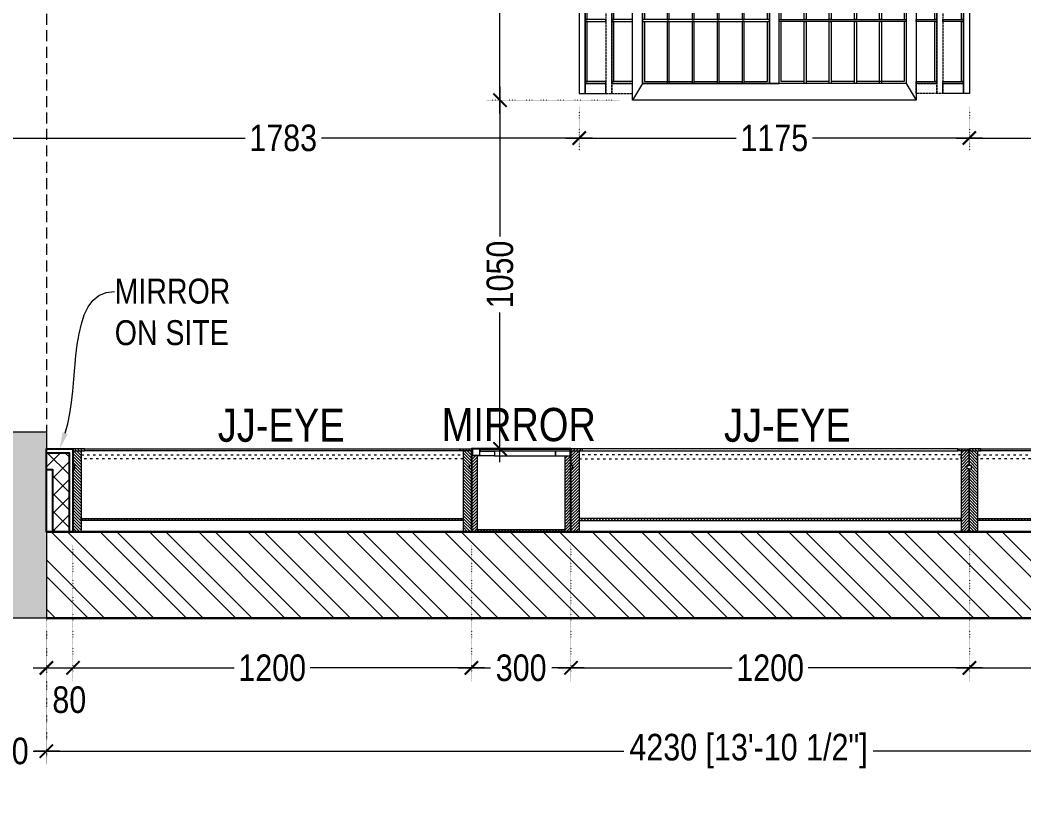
# Model space of a CAD drawing. Header units: millimetres. Extents: x -49972 to -35289, y -2918842 to -2908283.
# Drawn here: x -48401 to -45377, y -2918842 to -2916454 of the extents above; entities that cross this region are included whole.
import ezdxf
from ezdxf import colors
from ezdxf.entities.mleader import LeaderData, LeaderLine
from ezdxf.math import Vec2, Vec3

# ---------------------------------------------------------------- set-up
doc = ezdxf.new("R2010")
doc.units = ezdxf.units.MM
doc.header["$LTSCALE"] = 12
doc.header["$MEASUREMENT"] = 0
doc.header["$PDMODE"] = 3
for name, pattern in [('a_p6_plan_L18$0$HIDDEN', [0.375, 0.25, -0.125]), ('ACAD_ISO03W100', [30, 12, -18]), ('DASHED', [0.75, 0.5, -0.25]), ('DOT2', [0.125, 0, -0.125])]:
    doc.linetypes.add(name, pattern=pattern)
doc.layers.get('0').update_dxf_attribs({"lineweight": 25})
for name, color, linetype, lineweight in [('A-COL', 243, 'Continuous', 9), ('A-WALL', 93, 'Continuous', 30), ('Beam', 3, 'DASHED', 13), ('Column hatch', 8, 'Continuous', 9), ('IM-ANNO-HATCH', 8, 'Continuous', 5), ('LENS-DIM', 252, 'Continuous', 5), ('LENS-PARTITION', 21, 'Continuous', 25), ('LENS-TEXT', 31, 'Continuous', 5), ('LENS_DIMENSION', 193, 'Continuous', 0), ('LENS_TEXT', 31, 'Continuous', 5), ('LK-FF&E FLOOR', 1, 'Continuous', 9), ('LK-FF&E WALL', 1, 'Continuous', 9), ('LN-ELEVATION-1', 81, 'Continuous', 13), ('LN-ELEVATION-2', 103, 'Continuous', 20), ('LN-ELEVATION-3', 125, 'a_p6_plan_L18$0$HIDDEN', 18), ('LN-ELEVATION-4', 145, 'Continuous', 13), ('LN-ELEVATION-5', 167, 'Continuous', 5), ('LN-HATCH', 251, 'Continuous', 0), ('PLANO-OPENING', 252, 'Continuous', 5)]:
    doc.layers.add(name, color=color, linetype=linetype, lineweight=lineweight)
doc.styles.add('LK TXT', font='Gill Sans MT Condensed Regular.ttf')
doc.styles.get("Standard").update_dxf_attribs({"font": 'Arial Narrow.ttf'})
doc.dimstyles.new('Working', dxfattribs={"dimscale": 0.8, "dimtxt": 100, "dimasz": 50, "dimexe": 50, "dimexo": 50, "dimgap": 25, "dimtad": 0, "dimdec": 0, "dimzin": 0, "dimdsep": 46, "dimtxsty": 'Standard', "dimblk": 'ARCHTICK', "dimcen": 0, "dimdle": 50, "dimclrd": 250, "dimclre": 8, "dimclrt": 7, "dimadec": 0, "dimazin": 0, "dimtfac": 1, "dimtdec": 0, "dimtofl": 0, "dimtmove": 1, "dimatfit": 3, "dimfxl": 3, "dimtolj": 1, "dimlwd": 5, "dimlwe": 0, "dimarcsym": 0})

# ---------------------------------------------------------------- blocks, each defined once
blk = doc.blocks.new('JJ 1200')
at = {"layer": 'LN-HATCH', "ltscale": 0.5}
h = blk.add_hatch(dxfattribs=at)
h.set_pattern_fill('ANSI31', color=256, scale=2)
h.set_pattern_definition([(45, (4097187.331, 1708800.267), (-4.4901280605, 4.4901280605), [])])
h.paths.add_polyline_path([(792.1, 220), (792.1, 30), (786.1, 30), (786.1, 20), (792.1, 20), (792.1, -24), (767.1, -24), (767.1, 220)])
h.paths.add_polyline_path([(-382.9, 180), (767.1, 180), (767.1, 186), (-382.9, 186)])
h.paths.add_polyline_path([(757.1, -24), (757.1, -30), (792.1, -30), (792.1, -24)])
h.paths.add_polyline_path([(-407.9, 220), (-407.9, 30), (-401.9, 30), (-401.9, 20), (-407.9, 20), (-407.9, -24), (-382.9, -24), (-382.9, 220)])
h.paths.add_polyline_path([(-372.9, -24), (-372.9, -30), (-407.9, -30), (-407.9, -24)])
at = {"layer": 'LN-ELEVATION-1', "ltscale": 0.5}
for points in [[(-407.9, 220), (-407.9, 30), (-401.9, 30), (-401.9, 20), (-407.9, 20), (-407.9, -24), (-382.9, -24), (-382.9, 220)], [(792.1, 220), (792.1, 30), (786.1, 30), (786.1, 20), (792.1, 20), (792.1, -24), (767.1, -24), (767.1, 220)], [(-382.9, 180), (767.1, 180), (767.1, 186), (-382.9, 186)], [(-372.9, -24), (-372.9, -30), (-407.9, -30), (-407.9, -24)], [(757.1, -24), (757.1, -30), (792.1, -30), (792.1, -24)]]:
    blk.add_lwpolyline(points, close=True, dxfattribs=at)
at = {"layer": 'LN-ELEVATION-3', "ltscale": 0.5}
for p, q in [((767.1, 220), (-382.9, 220)), ((757.1, -24), (-372.9, -24)), ((-372.9, -30), (757.1, -30))]:
    blk.add_line(p, q, dxfattribs=at)
at = {"layer": 'LN-ELEVATION-4', "linetype": 'ACAD_ISO03W100', "ltscale": 0.05}
blk.add_lwpolyline([(767.1, 0), (-382.9, 0), (-382.9, -12), (767.1, -12)], close=True, dxfattribs=at)
blk = doc.blocks.new('MIRROR')
at = {"layer": 'LN-HATCH', "ltscale": 0.5}
h = blk.add_hatch(dxfattribs=at)
h.set_pattern_fill('ANSI31', color=256, scale=2)
h.set_pattern_definition([(45, (4060433.7416, 1708720.787), (-4.4901280605, 4.4901280605), [])])
h.paths.add_polyline_path([(212.9, 101.3), (230.9, 101.3), (230.9, -127.7), (212.9, -127.7)])
h.paths.add_polyline_path([(230.9, 95.3), (494.9, 95.3), (494.9, 101.3), (230.9, 101.3)])
h.paths.add_polyline_path([(512.9, 101.3), (494.9, 101.3), (494.9, -127.7), (512.9, -127.7)])
at = {"layer": 'Defpoints'}
blk.add_lwpolyline([(512.9, 101.3), (212.9, 101.3), (212.9, -148.7), (512.9, -148.7)], close=True, dxfattribs=at)
at = {"layer": 'LN-ELEVATION-1'}
for points in [[(212.9, 101.3), (230.9, 101.3), (230.9, -127.7), (212.9, -127.7)], [(230.9, 95.3), (494.9, 95.3), (494.9, 101.3), (230.9, 101.3)], [(512.9, 101.3), (494.9, 101.3), (494.9, -127.7), (512.9, -127.7)], [(259.9, -141.7), (259.9, -127.7), (214.9, -127.7), (214.9, -148.7), (223.9, -148.7), (223.9, -147.2), (216.4, -147.2), (216.4, -141.7)], [(442.9, -141.7), (442.9, -127.7), (487.9, -127.7), (487.9, -148.7), (478.9, -148.7), (478.9, -147.2), (486.4, -147.2), (486.4, -141.7)], [(504.9, -148.7), (504.9, -147.2), (509.4, -147.2), (509.4, -129.2), (487.9, -129.2), (487.9, -127.7), (510.9, -127.7), (510.9, -148.7)]]:
    blk.add_lwpolyline(points, close=True, dxfattribs=at)
at = {"layer": 'LN-ELEVATION-2', "color": 4, "lineweight": 0}
blk.add_lwpolyline([(216.4, -141.7), (486.4, -141.7), (486.4, -147.2), (216.4, -147.2)], close=True, dxfattribs=at)
at = {"layer": 'LN-ELEVATION-2'}
blk.add_lwpolyline([(259.9, -141.7), (442.9, -141.7), (442.9, -127.7), (259.9, -127.7)], close=True, dxfattribs=at)
at = {"layer": 'LN-ELEVATION-4', "ltscale": 0.5}
blk.add_line((478.9, -148.7), (223.9, -148.7), dxfattribs=at)
blk = doc.blocks.new('ffgd')
at = {"layer": 'LN-ELEVATION-4', "linetype": 'ACAD_ISO03W100', "ltscale": 0.1}
blk.add_lwpolyline([(0, 47.3), (0, -41.5), (-20, -41.5), (-20, 47.3)], close=True, dxfattribs=at)
at = {"layer": 'LN-ELEVATION-5', "linetype": 'ACAD_ISO03W100', "ltscale": 0.1}
for p, q in [((-159.9, 165.7), (-159.9, 47.3)), ((-159.7, 165.7), (-159.7, 47.3)), ((-159.4, 165.7), (-159.4, 47.3)), ((-159, 165.7), (-159, 47.3)), ((-158.5, 165.7), (-158.5, 47.3)), ((-157.9, 165.7), (-157.9, 47.3)), ((-157.1, 165.7), (-157.1, 47.3)), ((-156.1, 165.7), (-156.1, 47.3)), ((-154.1, 165.7), (-154.1, 47.3)), ((-151.1, 165.7), (-151.1, 47.3)), ((-146.1, 165.7), (-146.1, 47.3)), ((-141.1, 165.7), (-141.1, 47.3)), ((-135.1, 165.7), (-135.1, 47.3)), ((-128.1, 165.7), (-128.1, 47.3)), ((-120.1, 165.7), (-120.1, 47.3)), ((-111.1, 165.7), (-111.1, 47.3)), ((-102.1, 165.7), (-102.1, 47.3)), ((-85, 165.7), (-85, 47.3)), ((65, 165.7), (65, 47.3)), ((82.1, 165.7), (82.1, 47.3)), ((91.1, 165.7), (91.1, 47.3)), ((100.1, 165.7), (100.1, 47.3)), ((108.1, 165.7), (108.1, 47.3)), ((115.1, 165.7), (115.1, 47.3)), ((121.1, 165.7), (121.1, 47.3)), ((126.1, 165.7), (126.1, 47.3)), ((131.1, 165.7), (131.1, 47.3)), ((134.1, 165.7), (134.1, 47.3)), ((136.1, 165.7), (136.1, 47.3)), ((137.1, 165.7), (137.1, 47.3)), ((137.9, 165.7), (137.9, 47.3)), ((138.5, 165.7), (138.5, 47.3)), ((139, 165.7), (139, 47.3)), ((139.4, 165.7), (139.4, 47.3)), ((139.7, 165.7), (139.7, 47.3)), ((139.9, 165.7), (139.9, 47.3)), ((-159.9, -41.5), (-159.9, -159.9)), ((-159.7, -41.5), (-159.7, -159.9)), ((-159.4, -41.5), (-159.4, -159.9)), ((-159, -41.5), (-159, -159.9)), ((-158.5, -41.5), (-158.5, -159.9)), ((-157.9, -41.5), (-157.9, -159.9)), ((-157.1, -41.5), (-157.1, -159.9)), ((-156.1, -41.5), (-156.1, -159.9)), ((-154.1, -41.5), (-154.1, -159.9)), ((-151.1, -41.5), (-151.1, -159.9)), ((-146.1, -41.5), (-146.1, -159.9)), ((-141.1, -41.5), (-141.1, -159.9)), ((-135.1, -41.5), (-135.1, -159.9)), ((-128.1, -41.5), (-128.1, -159.9)), ((-120.1, -41.5), (-120.1, -159.9)), ((-111.1, -41.5), (-111.1, -159.9)), ((-102.1, -41.5), (-102.1, -159.9)), ((-85, -41.5), (-85, -159.9)), ((65, -41.5), (65, -159.9)), ((82.1, -41.5), (82.1, -159.9)), ((91.1, -41.5), (91.1, -159.9)), ((100.1, -41.5), (100.1, -159.9)), ((108.1, -41.5), (108.1, -159.9)), ((115.1, -41.5), (115.1, -159.9)), ((121.1, -41.5), (121.1, -159.9)), ((126.1, -41.5), (126.1, -159.9)), ((131.1, -41.5), (131.1, -159.9)), ((134.1, -41.5), (134.1, -159.9)), ((136.1, -41.5), (136.1, -159.9)), ((137.1, -41.5), (137.1, -159.9)), ((137.9, -41.5), (137.9, -159.9)), ((138.5, -41.5), (138.5, -159.9)), ((139, -41.5), (139, -159.9)), ((139.4, -41.5), (139.4, -159.9)), ((139.7, -41.5), (139.7, -159.9)), ((139.9, -41.5), (139.9, -159.9))]:
    blk.add_line(p, q, dxfattribs=at)
for points in [[(140, 73), (140, 165.7), (-160, 165.7), (-160, 73)], [(140, -67.1), (140, -159.9), (-160, -159.9), (-160, -67.1)]]:
    blk.add_lwpolyline(points, dxfattribs=at)
for points in [[(140, 73), (140, 47.3), (-160, 47.3), (-160, 73)], [(140, -41.5), (140, -67.1), (-160, -67.1), (-160, -41.5)]]:
    blk.add_lwpolyline(points, close=True, dxfattribs=at)
blk = doc.blocks.new('EURO 1040 x 1175')
at = {"layer": 'LN-ELEVATION-1'}
for points in [[(-470, -327.4), (470, -327.4), (470, 467.6), (-470, 467.6)], [(-470, 85.1), (470, 85.1), (470, 467.6), (-470, 467.6)], [(-283.2, 85.1), (-277.2, 85.1), (-277.2, 467.6), (-283.2, 467.6)], [(-96.4, 85.1), (-90.4, 85.1), (-90.4, 467.6), (-96.4, 467.6)], [(90.4, 85.1), (96.4, 85.1), (96.4, 467.6), (90.4, 467.6)], [(277.2, 85.1), (283.2, 85.1), (283.2, 467.6), (277.2, 467.6)], [(-470, 386.6), (-283.2, 386.6), (-283.2, 392.6), (-470, 392.6)], [(-277.2, 386.6), (-96.4, 386.6), (-96.4, 392.6), (-277.2, 392.6)], [(-90.4, 386.6), (90.4, 386.6), (90.4, 392.6), (-90.4, 392.6)], [(96.4, 386.6), (277.2, 386.6), (277.2, 392.6), (96.4, 392.6)], [(283.2, 386.6), (470, 386.6), (470, 392.6), (283.2, 392.6)], [(-470, 311.2), (-283.2, 311.2), (-283.2, 317.2), (-470, 317.2)], [(-277.2, 311.2), (-96.4, 311.2), (-96.4, 317.2), (-277.2, 317.2)], [(-90.4, 311.2), (90.4, 311.2), (90.4, 317.2), (-90.4, 317.2)], [(96.4, 311.2), (277.2, 311.2), (277.2, 317.2), (96.4, 317.2)], [(283.2, 311.2), (470, 311.2), (470, 317.2), (283.2, 317.2)], [(-470, 235.8), (-283.2, 235.8), (-283.2, 241.8), (-470, 241.8)], [(-277.2, 235.8), (-96.4, 235.8), (-96.4, 241.8), (-277.2, 241.8)], [(-90.4, 235.8), (90.4, 235.8), (90.4, 241.8), (-90.4, 241.8)], [(96.4, 235.8), (277.2, 235.8), (277.2, 241.8), (96.4, 241.8)], [(283.2, 235.8), (470, 235.8), (470, 241.8), (283.2, 241.8)], [(-470, 160.4), (-283.2, 160.4), (-283.2, 166.4), (-470, 166.4)], [(-277.2, 160.4), (-96.4, 160.4), (-96.4, 166.4), (-277.2, 166.4)], [(-90.4, 160.4), (90.4, 160.4), (90.4, 166.4), (-90.4, 166.4)], [(96.4, 160.4), (277.2, 160.4), (277.2, 166.4), (96.4, 166.4)], [(283.2, 160.4), (470, 160.4), (470, 166.4), (283.2, 166.4)], [(-470, 85.1), (470, 85.1), (470, 55.1), (-470, 55.1)], [(-470, 55.1), (470, 55.1), (470, -327.4), (-470, -327.4)], [(-283.2, 55.1), (-277.2, 55.1), (-277.2, -327.4), (-283.2, -327.4)], [(-96.4, 55.1), (-90.4, 55.1), (-90.4, -327.4), (-96.4, -327.4)], [(90.4, 55.1), (96.4, 55.1), (96.4, -327.4), (90.4, -327.4)], [(277.2, 55.1), (283.2, 55.1), (283.2, -327.4), (277.2, -327.4)], [(-470, -20.3), (-283.2, -20.3), (-283.2, -26.3), (-470, -26.3)], [(-277.2, -20.3), (-96.4, -20.3), (-96.4, -26.3), (-277.2, -26.3)], [(-90.4, -20.3), (90.4, -20.3), (90.4, -26.3), (-90.4, -26.3)], [(96.4, -20.3), (277.2, -20.3), (277.2, -26.3), (96.4, -26.3)], [(283.2, -20.3), (470, -20.3), (470, -26.3), (283.2, -26.3)], [(-470, -95.7), (-283.2, -95.7), (-283.2, -101.7), (-470, -101.7)], [(-277.2, -95.7), (-96.4, -95.7), (-96.4, -101.7), (-277.2, -101.7)], [(-90.4, -95.7), (90.4, -95.7), (90.4, -101.7), (-90.4, -101.7)], [(96.4, -95.7), (277.2, -95.7), (277.2, -101.7), (96.4, -101.7)], [(283.2, -95.7), (470, -95.7), (470, -101.7), (283.2, -101.7)], [(-470, -171.1), (-283.2, -171.1), (-283.2, -177.1), (-470, -177.1)], [(-277.2, -171.1), (-96.4, -171.1), (-96.4, -177.1), (-277.2, -177.1)], [(-90.4, -171.1), (90.4, -171.1), (90.4, -177.1), (-90.4, -177.1)], [(96.4, -171.1), (277.2, -171.1), (277.2, -177.1), (96.4, -177.1)], [(283.2, -171.1), (470, -171.1), (470, -177.1), (283.2, -177.1)], [(-470, -246.4), (-283.2, -246.4), (-283.2, -252.4), (-470, -252.4)], [(-277.2, -246.4), (-96.4, -246.4), (-96.4, -252.4), (-277.2, -252.4)], [(-90.4, -246.4), (90.4, -246.4), (90.4, -252.4), (-90.4, -252.4)], [(96.4, -246.4), (277.2, -246.4), (277.2, -252.4), (96.4, -252.4)], [(283.2, -246.4), (470, -246.4), (470, -252.4), (283.2, -252.4)]]:
    blk.add_lwpolyline(points, close=True, dxfattribs=at)
for points in [[(-283.2, 461.6), (-464, 461.6), (-464, 317.2)], [(-96.4, 461.6), (-277.2, 461.6)], [(90.4, 461.6), (-90.4, 461.6)], [(277.2, 461.6), (96.4, 461.6)], [(464, 317.2), (464, 461.6), (283.2, 461.6)], [(-464, 311.2), (-464, 241.8)], [(464, 241.8), (464, 311.2)], [(-464, 235.8), (-464, 166.4)], [(464, 166.4), (464, 235.8)], [(-464, 160.4), (-464, 91.1), (-283.2, 91.1)], [(283.2, 91.1), (464, 91.1), (464, 160.4)], [(-277.2, 91.1), (-96.4, 91.1)], [(-90.4, 91.1), (90.4, 91.1)], [(96.4, 91.1), (277.2, 91.1)], [(-464, -20.3), (-464, 49.1), (-283.2, 49.1)], [(-277.2, 49.1), (-96.4, 49.1)], [(-90.4, 49.1), (90.4, 49.1)], [(96.4, 49.1), (277.2, 49.1)], [(283.2, 49.1), (464, 49.1), (464, -20.3)], [(-464, -95.7), (-464, -26.3)], [(464, -26.3), (464, -95.7)], [(-464, -171.1), (-464, -101.7)], [(464, -101.7), (464, -171.1)], [(-283.2, -321.4), (-464, -321.4), (-464, -177.1)], [(464, -177.1), (464, -321.4), (283.2, -321.4)], [(-96.4, -321.4), (-277.2, -321.4)], [(90.4, -321.4), (-90.4, -321.4)], [(277.2, -321.4), (96.4, -321.4)]]:
    blk.add_lwpolyline(points, dxfattribs=at)
at = {"layer": 'LN-ELEVATION-2'}
blk.add_lwpolyline([(-520, -357.4), (520, -357.4), (520, 497.6), (-520, 497.6)], close=True, dxfattribs=at)
for points in [[(-470, 467.6), (-520, 497.6)], [(470, 467.6), (520, 497.6)], [(-470, -327.4), (-520, -357.4)], [(470, -327.4), (520, -357.4)]]:
    blk.add_lwpolyline(points, dxfattribs=at)
at = {"layer": 'LN-ELEVATION-3'}
for points in [[(-500, 559.6), (500, 559.6), (500, 577.6), (-500, 577.6)], [(-500, 497.6), (-470, 497.6), (-470, 559.6), (-500, 559.6)], [(470, 497.6), (500, 497.6), (500, 559.6), (470, 559.6)], [(-500, -357.4), (-470, -357.4), (-470, -419.4), (-500, -419.4)], [(470, -357.4), (500, -357.4), (500, -419.4), (470, -419.4)], [(-500, -419.4), (500, -419.4), (500, -437.4), (-500, -437.4)]]:
    blk.add_lwpolyline(points, close=True, dxfattribs=at)
at = {"layer": 'LN-ELEVATION-4'}
for points in [[(-500, 639.6), (500, 639.6), (500, 657.6), (-500, 657.6)], [(-500, 577.6), (-470, 577.6), (-470, 639.6), (-500, 639.6)], [(470, 577.6), (500, 577.6), (500, 639.6), (470, 639.6)], [(-470, 497.6), (-464, 497.6), (-464, 559.6), (-470, 559.6)], [(-464, 553.6), (-283.2, 553.6), (-283.2, 559.6), (-464, 559.6)], [(-283.2, 497.6), (-277.2, 497.6), (-277.2, 559.6), (-283.2, 559.6)], [(-277.2, 553.6), (-96.4, 553.6), (-96.4, 559.6), (-277.2, 559.6)], [(-96.4, 497.6), (-90.4, 497.6), (-90.4, 559.6), (-96.4, 559.6)], [(-90.4, 553.6), (90.4, 553.6), (90.4, 559.6), (-90.4, 559.6)], [(90.4, 497.6), (96.4, 497.6), (96.4, 559.6), (90.4, 559.6)], [(96.4, 553.6), (277.2, 553.6), (277.2, 559.6), (96.4, 559.6)], [(277.2, 497.6), (283.2, 497.6), (283.2, 559.6), (277.2, 559.6)], [(283.2, 553.6), (464, 553.6), (464, 559.6), (283.2, 559.6)], [(464, 497.6), (470, 497.6), (470, 559.6), (464, 559.6)], [(-470, -357.4), (-464, -357.4), (-464, -419.4), (-470, -419.4)], [(-283.2, -357.4), (-277.2, -357.4), (-277.2, -419.4), (-283.2, -419.4)], [(-96.4, -357.4), (-90.4, -357.4), (-90.4, -419.4), (-96.4, -419.4)], [(90.4, -357.4), (96.4, -357.4), (96.4, -419.4), (90.4, -419.4)], [(277.2, -357.4), (283.2, -357.4), (283.2, -419.4), (277.2, -419.4)], [(464, -357.4), (470, -357.4), (470, -419.4), (464, -419.4)], [(-464, -413.4), (-283.2, -413.4), (-283.2, -419.4), (-464, -419.4)], [(-277.2, -413.4), (-96.4, -413.4), (-96.4, -419.4), (-277.2, -419.4)], [(-90.4, -413.4), (90.4, -413.4), (90.4, -419.4), (-90.4, -419.4)], [(96.4, -413.4), (277.2, -413.4), (277.2, -419.4), (96.4, -419.4)], [(283.2, -413.4), (464, -413.4), (464, -419.4), (283.2, -419.4)], [(-500, -437.4), (-470, -437.4), (-470, -499.4), (-500, -499.4)], [(470, -437.4), (500, -437.4), (500, -499.4), (470, -499.4)], [(-500, -499.4), (500, -499.4), (500, -517.4), (-500, -517.4)]]:
    blk.add_lwpolyline(points, close=True, dxfattribs=at)
at = {"layer": 'LN-ELEVATION-5'}
for points in [[(-470, 577.6), (-464, 577.6), (-464, 639.6), (-470, 639.6)], [(-464, 633.6), (-283.2, 633.6), (-283.2, 639.6), (-464, 639.6)], [(-283.2, 577.6), (-277.2, 577.6), (-277.2, 639.6), (-283.2, 639.6)], [(-277.2, 633.6), (-96.4, 633.6), (-96.4, 639.6), (-277.2, 639.6)], [(-96.4, 577.6), (-90.4, 577.6), (-90.4, 639.6), (-96.4, 639.6)], [(-90.4, 633.6), (90.4, 633.6), (90.4, 639.6), (-90.4, 639.6)], [(90.4, 577.6), (96.4, 577.6), (96.4, 639.6), (90.4, 639.6)], [(96.4, 633.6), (277.2, 633.6), (277.2, 639.6), (96.4, 639.6)], [(277.2, 577.6), (283.2, 577.6), (283.2, 639.6), (277.2, 639.6)], [(283.2, 633.6), (464, 633.6), (464, 639.6), (283.2, 639.6)], [(464, 577.6), (470, 577.6), (470, 639.6), (464, 639.6)], [(-470, -437.4), (-464, -437.4), (-464, -499.4), (-470, -499.4)], [(-283.2, -437.4), (-277.2, -437.4), (-277.2, -499.4), (-283.2, -499.4)], [(-96.4, -437.4), (-90.4, -437.4), (-90.4, -499.4), (-96.4, -499.4)], [(90.4, -437.4), (96.4, -437.4), (96.4, -499.4), (90.4, -499.4)], [(277.2, -437.4), (283.2, -437.4), (283.2, -499.4), (277.2, -499.4)], [(464, -437.4), (470, -437.4), (470, -499.4), (464, -499.4)], [(-464, -493.4), (-283.2, -493.4), (-283.2, -499.4), (-464, -499.4)], [(-277.2, -493.4), (-96.4, -493.4), (-96.4, -499.4), (-277.2, -499.4)], [(-90.4, -493.4), (90.4, -493.4), (90.4, -499.4), (-90.4, -499.4)], [(96.4, -493.4), (277.2, -493.4), (277.2, -499.4), (96.4, -499.4)], [(283.2, -493.4), (464, -493.4), (464, -499.4), (283.2, -499.4)]]:
    blk.add_lwpolyline(points, close=True, dxfattribs=at)
at = {"layer": 'LENS-DIM'}
blk.add_blockref('ffgd', (10, 67.1), dxfattribs=at)
blk = doc.blocks.new('chennai mugappair existignd')
at = {"layer": 'Column hatch'}
h = blk.add_hatch(color=8, dxfattribs=at)
h.dxf.hatch_style = 1
h.paths.add_polyline_path([(-19582.7, -2782835.6), (-19582.7, -2782305.6), (-19842.7, -2782305.6), (-19842.7, -2782835.6)])
h.paths.add_polyline_path([(-19382.7, -2786435.6), (-19382.7, -2786155.6), (-19842.7, -2786155.6), (-19842.7, -2786435.6)])
h.paths.add_polyline_path([(-19582.7, -2791485.6), (-19582.7, -2790925.6), (-19842.7, -2790925.6), (-19842.7, -2791485.6)])
at = {"layer": 'LN-HATCH'}
h = blk.add_hatch(dxfattribs=at)
h.set_pattern_fill('ANSI32', color=256, scale=11, angle=90)
h.set_pattern_definition([(135, (-53798.23, 2272851.68), (-74.087113, -74.087113), []), (135, (-53798.23, 2272901.08), (-74.087113, -74.087113), [])])
h.paths.add_polyline_path([(-7119.7, -2791485.6), (-7119.7, -2782305.6), (-19582.7, -2782305.6), (-19582.7, -2782565.6), (-7379.7, -2782565.6), (-7379.7, -2788972.6), (-8679.7, -2788972.6), (-8679.7, -2789132.6), (-7379.7, -2789132.6), (-7379.7, -2791225.6), (-7621.2, -2791225.6), (-7621.2, -2791485.6)])
h.paths.add_polyline_path([(-8231.2, -2791485.6), (-8231.2, -2791225.6), (-8519.7, -2791225.6), (-8519.7, -2789912.6), (-8679.7, -2789912.6), (-8679.7, -2791225.6), (-13096.7, -2791225.6), (-13096.7, -2786155.6), (-15352.7, -2786155.6), (-15352.7, -2791225.6), (-19582.7, -2791225.6), (-19582.7, -2791485.6), (-15092.7, -2791485.6), (-15092.7, -2786435.6), (-13356.7, -2786435.6), (-13356.7, -2791485.6)], flags=17)
at = {"layer": 'A-COL'}
for p, q in [((-19582.7, -2790925.6), (-19842.7, -2790925.6)), ((-19582.7, -2790925.6), (-19582.7, -2791485.6)), ((-19582.7, -2791225.6), (-19582.9, -2791225.6)), ((-19582.7, -2791485.6), (-19842.7, -2791485.6))]:
    blk.add_line(p, q, dxfattribs=at)
at = {"layer": 'A-WALL', "color": 1}
for p, q in [((-15352.7, -2791225.6), (-19582.7, -2791225.6)), ((-15092.7, -2791485.6), (-19582.7, -2791485.6))]:
    blk.add_line(p, q, dxfattribs=at)
at = {"layer": 'Beam', "linetype": 'a_p6_plan_L18$0$HIDDEN', "lineweight": 5, "ltscale": 11}
blk.add_lwpolyline([(-19582.7, -2786695.6), (-19582.7, -2790925.6), (-19842.7, -2790925.6), (-19842.7, -2786695.6)], close=True, dxfattribs=at)
blk = doc.blocks.new('_ArchTick')
at = {"const_width": 0.15}
blk.add_lwpolyline([(-0.5, -0.5), (0.5, 0.5)], dxfattribs=at)
blk = doc.blocks.new('*D81')
at = {"layer": 'Defpoints', "color": 0, "transparency": 16777216}
for p in [(-48581.7, -2918255.7), (-48321.7, -2918255.7), (-48321.7, -2918656.3)]:
    blk.add_point(p, dxfattribs=at)
at = {"layer": 'LENS_DIMENSION', "color": 8, "linetype": 'DOT2', "lineweight": 0, "transparency": 16777216}
for p, q in [((-48581.7, -2918295.7), (-48581.7, -2918696.3)), ((-48321.7, -2918295.7), (-48321.7, -2918696.3))]:
    blk.add_line(p, q, dxfattribs=at)
at = {"layer": 'LENS_DIMENSION', "color": 8, "lineweight": 5, "transparency": 16777216}
for p, q in [((-48621.7, -2918656.3), (-48544.6, -2918656.3)), ((-48281.7, -2918656.3), (-48358.8, -2918656.3))]:
    blk.add_line(p, q, dxfattribs=at)
at = {"layer": 'LENS_DIMENSION', "color": 8, "lineweight": 5, "transparency": 16777216, "xscale": 40, "yscale": 40, "zscale": 40, "rotation": 180}
blk.add_blockref('_ArchTick', (-48581.7, -2918656.3), dxfattribs=at)
at = {"layer": 'LENS_DIMENSION', "color": 8, "lineweight": 5, "transparency": 16777216, "xscale": 40, "yscale": 40, "zscale": 40}
blk.add_blockref('_ArchTick', (-48321.7, -2918656.3), dxfattribs=at)
at = {"layer": 'LENS_DIMENSION', "color": 0, "transparency": 16777216, "insert": (-48451.7, -2918656.3), "char_height": 80, "attachment_point": 5}
blk.add_mtext('\\A1;260', dxfattribs=at)
blk = doc.blocks.new('*D82')
at = {"layer": 'Defpoints', "color": 0, "transparency": 16777216}
for p in [(-48241.7, -2917995.7), (-48321.7, -2918255.7), (-48241.7, -2918405.7)]:
    blk.add_point(p, dxfattribs=at)
at = {"layer": 'LENS_DIMENSION', "color": 8, "linetype": 'DOT2', "lineweight": 0, "transparency": 16777216}
for p, q in [((-48241.7, -2918035.7), (-48241.7, -2918445.7)), ((-48321.7, -2918295.7), (-48321.7, -2918445.7))]:
    blk.add_line(p, q, dxfattribs=at)
at = {"layer": 'LENS_DIMENSION', "color": 8, "lineweight": 5, "transparency": 16777216}
blk.add_line((-48361.7, -2918405.7), (-48201.7, -2918405.7), dxfattribs=at)
at = {"layer": 'LENS_DIMENSION', "color": 8, "lineweight": 5, "transparency": 16777216, "xscale": 40, "yscale": 40, "zscale": 40, "rotation": 180}
blk.add_blockref('_ArchTick', (-48321.7, -2918405.7), dxfattribs=at)
at = {"layer": 'LENS_DIMENSION', "color": 8, "lineweight": 5, "transparency": 16777216, "xscale": 40, "yscale": 40, "zscale": 40}
blk.add_blockref('_ArchTick', (-48241.7, -2918405.7), dxfattribs=at)
at = {"layer": 'LENS_DIMENSION', "color": 0, "transparency": 16777216, "insert": (-48252.9, -2918501.9), "char_height": 80, "attachment_point": 5}
blk.add_mtext('\\A1;80', dxfattribs=at)
blk = doc.blocks.new('*D83')
at = {"layer": 'Defpoints', "color": 0, "transparency": 16777216}
for p in [(-48241.7, -2917995.7), (-47041.7, -2917995.7), (-47041.7, -2918405.7)]:
    blk.add_point(p, dxfattribs=at)
at = {"layer": 'LENS_DIMENSION', "color": 8, "linetype": 'DOT2', "lineweight": 0, "transparency": 16777216}
for p, q in [((-48241.7, -2918035.7), (-48241.7, -2918445.7)), ((-47041.7, -2918035.7), (-47041.7, -2918445.7))]:
    blk.add_line(p, q, dxfattribs=at)
at = {"layer": 'LENS_DIMENSION', "color": 8, "lineweight": 5, "transparency": 16777216}
for p, q in [((-48281.7, -2918405.7), (-47756.5, -2918405.7)), ((-47001.7, -2918405.7), (-47527, -2918405.7))]:
    blk.add_line(p, q, dxfattribs=at)
at = {"layer": 'LENS_DIMENSION', "color": 8, "lineweight": 5, "transparency": 16777216, "xscale": 40, "yscale": 40, "zscale": 40, "rotation": 180}
blk.add_blockref('_ArchTick', (-48241.7, -2918405.7), dxfattribs=at)
at = {"layer": 'LENS_DIMENSION', "color": 8, "lineweight": 5, "transparency": 16777216, "xscale": 40, "yscale": 40, "zscale": 40}
blk.add_blockref('_ArchTick', (-47041.7, -2918405.7), dxfattribs=at)
at = {"layer": 'LENS_DIMENSION', "color": 0, "transparency": 16777216, "insert": (-47641.7, -2918405.7), "char_height": 80, "attachment_point": 5}
blk.add_mtext('\\A1;1200', dxfattribs=at)
blk = doc.blocks.new('*D84')
at = {"layer": 'Defpoints', "color": 0, "transparency": 16777216}
for p in [(-47041.7, -2917995.7), (-46741.7, -2917995.7), (-46741.7, -2918405.7)]:
    blk.add_point(p, dxfattribs=at)
at = {"layer": 'LENS_DIMENSION', "color": 8, "linetype": 'DOT2', "lineweight": 0, "transparency": 16777216}
for p, q in [((-47041.7, -2918035.7), (-47041.7, -2918445.7)), ((-46741.7, -2918035.7), (-46741.7, -2918445.7))]:
    blk.add_line(p, q, dxfattribs=at)
at = {"layer": 'LENS_DIMENSION', "color": 8, "lineweight": 5, "transparency": 16777216}
for p, q in [((-47081.7, -2918405.7), (-46984.1, -2918405.7)), ((-46701.7, -2918405.7), (-46799.4, -2918405.7))]:
    blk.add_line(p, q, dxfattribs=at)
at = {"layer": 'LENS_DIMENSION', "color": 8, "lineweight": 5, "transparency": 16777216, "xscale": 40, "yscale": 40, "zscale": 40, "rotation": 180}
blk.add_blockref('_ArchTick', (-47041.7, -2918405.7), dxfattribs=at)
at = {"layer": 'LENS_DIMENSION', "color": 8, "lineweight": 5, "transparency": 16777216, "xscale": 40, "yscale": 40, "zscale": 40}
blk.add_blockref('_ArchTick', (-46741.7, -2918405.7), dxfattribs=at)
at = {"layer": 'LENS_DIMENSION', "color": 0, "transparency": 16777216, "insert": (-46891.7, -2918405.7), "char_height": 80, "attachment_point": 5}
blk.add_mtext('\\A1;300', dxfattribs=at)
blk = doc.blocks.new('*D85')
at = {"layer": 'Defpoints', "color": 0, "transparency": 16777216}
for p in [(-46741.7, -2917995.7), (-45541.7, -2917995.7), (-45541.7, -2918405.7)]:
    blk.add_point(p, dxfattribs=at)
at = {"layer": 'LENS_DIMENSION', "color": 8, "linetype": 'DOT2', "lineweight": 0, "transparency": 16777216}
for p, q in [((-46741.7, -2918035.7), (-46741.7, -2918445.7)), ((-45541.7, -2918035.7), (-45541.7, -2918445.7))]:
    blk.add_line(p, q, dxfattribs=at)
at = {"layer": 'LENS_DIMENSION', "color": 8, "lineweight": 5, "transparency": 16777216}
for p, q in [((-46781.7, -2918405.7), (-46256.5, -2918405.7)), ((-45501.7, -2918405.7), (-46027, -2918405.7))]:
    blk.add_line(p, q, dxfattribs=at)
at = {"layer": 'LENS_DIMENSION', "color": 8, "lineweight": 5, "transparency": 16777216, "xscale": 40, "yscale": 40, "zscale": 40, "rotation": 180}
blk.add_blockref('_ArchTick', (-46741.7, -2918405.7), dxfattribs=at)
at = {"layer": 'LENS_DIMENSION', "color": 8, "lineweight": 5, "transparency": 16777216, "xscale": 40, "yscale": 40, "zscale": 40}
blk.add_blockref('_ArchTick', (-45541.7, -2918405.7), dxfattribs=at)
at = {"layer": 'LENS_DIMENSION', "color": 0, "transparency": 16777216, "insert": (-46141.7, -2918405.7), "char_height": 80, "attachment_point": 5}
blk.add_mtext('\\A1;1200', dxfattribs=at)
blk = doc.blocks.new('*D86')
at = {"layer": 'Defpoints', "color": 0, "transparency": 16777216}
for p in [(-45541.7, -2917995.7), (-44341.7, -2917995.7), (-44341.7, -2918405.7)]:
    blk.add_point(p, dxfattribs=at)
at = {"layer": 'LENS_DIMENSION', "color": 8, "linetype": 'DOT2', "lineweight": 0, "transparency": 16777216}
for p, q in [((-45541.7, -2918035.7), (-45541.7, -2918445.7)), ((-44341.7, -2918035.7), (-44341.7, -2918445.7))]:
    blk.add_line(p, q, dxfattribs=at)
at = {"layer": 'LENS_DIMENSION', "color": 8, "lineweight": 5, "transparency": 16777216}
for p, q in [((-45581.7, -2918405.7), (-45056.5, -2918405.7)), ((-44301.7, -2918405.7), (-44827, -2918405.7))]:
    blk.add_line(p, q, dxfattribs=at)
at = {"layer": 'LENS_DIMENSION', "color": 8, "lineweight": 5, "transparency": 16777216, "xscale": 40, "yscale": 40, "zscale": 40, "rotation": 180}
blk.add_blockref('_ArchTick', (-45541.7, -2918405.7), dxfattribs=at)
at = {"layer": 'LENS_DIMENSION', "color": 8, "lineweight": 5, "transparency": 16777216, "xscale": 40, "yscale": 40, "zscale": 40}
blk.add_blockref('_ArchTick', (-44341.7, -2918405.7), dxfattribs=at)
at = {"layer": 'LENS_DIMENSION', "color": 0, "transparency": 16777216, "insert": (-44941.7, -2918405.7), "char_height": 80, "attachment_point": 5}
blk.add_mtext('\\A1;1200', dxfattribs=at)
blk = doc.blocks.new('*D88')
at = {"layer": 'Defpoints', "color": 0, "transparency": 16777216}
for p in [(-48321.9, -2917995.7), (-44091.7, -2917995.7), (-48321.9, -2918656.3)]:
    blk.add_point(p, dxfattribs=at)
at = {"layer": 'LENS_DIMENSION', "color": 8, "linetype": 'DOT2', "lineweight": 0, "transparency": 16777216}
for p, q in [((-48321.9, -2918035.7), (-48321.9, -2918696.3)), ((-44091.7, -2918035.7), (-44091.7, -2918696.3))]:
    blk.add_line(p, q, dxfattribs=at)
at = {"layer": 'LENS_DIMENSION', "color": 8, "lineweight": 5, "transparency": 16777216}
for p, q in [((-48361.9, -2918656.3), (-46582.3, -2918656.3)), ((-44051.7, -2918656.3), (-45831.4, -2918656.3))]:
    blk.add_line(p, q, dxfattribs=at)
at = {"layer": 'LENS_DIMENSION', "color": 8, "lineweight": 5, "transparency": 16777216, "xscale": 40, "yscale": 40, "zscale": 40, "rotation": 180}
blk.add_blockref('_ArchTick', (-48321.9, -2918656.3), dxfattribs=at)
at = {"layer": 'LENS_DIMENSION', "color": 8, "lineweight": 5, "transparency": 16777216, "xscale": 40, "yscale": 40, "zscale": 40}
blk.add_blockref('_ArchTick', (-44091.7, -2918656.3), dxfattribs=at)
at = {"layer": 'LENS_DIMENSION', "color": 0, "transparency": 16777216, "insert": (-46206.8, -2918656.3), "char_height": 80, "attachment_point": 5}
blk.add_mtext('\\A1;4230 [13\'-10 1/2"]', dxfattribs=at)
blk = doc.blocks.new('*D150')
at = {"layer": 'Defpoints', "color": 0, "transparency": 16777216}
for p in [(-46556.7, -2915655.7), (-46955.5, -2916695.7), (-46556.7, -2916695.7)]:
    blk.add_point(p, dxfattribs=at)
at = {"layer": 'LENS_DIMENSION', "color": 8, "lineweight": 5, "transparency": 16777216}
for p, q in [((-46955.5, -2915615.7), (-46955.5, -2916061)), ((-46955.5, -2916735.7), (-46955.5, -2916290.5))]:
    blk.add_line(p, q, dxfattribs=at)
at = {"layer": 'LENS_DIMENSION', "color": 8, "linetype": 'DOT2', "lineweight": 0, "transparency": 16777216}
for p, q in [((-46596.7, -2915655.7), (-46995.5, -2915655.7)), ((-46596.7, -2916695.7), (-46995.5, -2916695.7))]:
    blk.add_line(p, q, dxfattribs=at)
at = {"layer": 'LENS_DIMENSION', "color": 8, "lineweight": 5, "transparency": 16777216, "xscale": 40, "yscale": 40, "zscale": 40}
for p, rotation in [((-46955.5, -2915655.7), 90), ((-46955.5, -2916695.7), 270)]:
    blk.add_blockref('_ArchTick', p, dxfattribs=dict(at, rotation=rotation))
at = {"layer": 'LENS_DIMENSION', "color": 0, "transparency": 16777216, "insert": (-46955.5, -2916175.7), "char_height": 80, "attachment_point": 5, "rotation": 90}
blk.add_mtext('\\A1;1040', dxfattribs=at)
blk = doc.blocks.new('*D151')
at = {"layer": 'Defpoints', "color": 0, "transparency": 16777216}
for p in [(-46556.7, -2916695.7), (-46955.5, -2917745.7), (-46928, -2917745.7)]:
    blk.add_point(p, dxfattribs=at)
at = {"layer": 'LENS_DIMENSION', "color": 8, "lineweight": 5, "transparency": 16777216}
for p, q in [((-46955.5, -2916655.7), (-46955.5, -2917106)), ((-46955.5, -2917785.7), (-46955.5, -2917335.5))]:
    blk.add_line(p, q, dxfattribs=at)
at = {"layer": 'LENS_DIMENSION', "color": 8, "linetype": 'DOT2', "lineweight": 0, "transparency": 16777216}
for p, q in [((-46596.7, -2916695.7), (-46995.5, -2916695.7)), ((-46968, -2917745.7), (-46995.5, -2917745.7))]:
    blk.add_line(p, q, dxfattribs=at)
at = {"layer": 'LENS_DIMENSION', "color": 8, "lineweight": 5, "transparency": 16777216, "xscale": 40, "yscale": 40, "zscale": 40}
for p, rotation in [((-46955.5, -2916695.7), 90), ((-46955.5, -2917745.7), 270)]:
    blk.add_blockref('_ArchTick', p, dxfattribs=dict(at, rotation=rotation))
at = {"layer": 'LENS_DIMENSION', "color": 0, "transparency": 16777216, "insert": (-46955.5, -2917220.7), "char_height": 80, "attachment_point": 5, "rotation": 90}
blk.add_mtext('\\A1;1050', dxfattribs=at)
blk = doc.blocks.new('*D174')
at = {"layer": 'Defpoints', "color": 0, "transparency": 16777216}
for p in [(-46716.7, -2916675.7), (-45541.7, -2916675.7), (-45541.7, -2916809.7)]:
    blk.add_point(p, dxfattribs=at)
at = {"layer": 'LENS_DIMENSION', "color": 8, "linetype": 'DOT2', "lineweight": 0, "transparency": 16777216}
for p, q in [((-46716.7, -2916715.7), (-46716.7, -2916849.7)), ((-45541.7, -2916715.7), (-45541.7, -2916849.7))]:
    blk.add_line(p, q, dxfattribs=at)
at = {"layer": 'LENS_DIMENSION', "color": 8, "lineweight": 5, "transparency": 16777216}
for p, q in [((-46756.7, -2916809.7), (-46244.3, -2916809.7)), ((-45501.7, -2916809.7), (-46014.1, -2916809.7))]:
    blk.add_line(p, q, dxfattribs=at)
at = {"layer": 'LENS_DIMENSION', "color": 8, "lineweight": 5, "transparency": 16777216, "xscale": 40, "yscale": 40, "zscale": 40, "rotation": 180}
blk.add_blockref('_ArchTick', (-46716.7, -2916809.7), dxfattribs=at)
at = {"layer": 'LENS_DIMENSION', "color": 8, "lineweight": 5, "transparency": 16777216, "xscale": 40, "yscale": 40, "zscale": 40}
blk.add_blockref('_ArchTick', (-45541.7, -2916809.7), dxfattribs=at)
at = {"layer": 'LENS_DIMENSION', "color": 0, "transparency": 16777216, "insert": (-46129.2, -2916809.7), "char_height": 80, "attachment_point": 5}
blk.add_mtext('\\A1;1175', dxfattribs=at)
blk = doc.blocks.new('*D175')
at = {"layer": 'Defpoints', "color": 0, "transparency": 16777216}
for p in [(-48500.2, -2916625.7), (-46716.7, -2916675.7), (-48500.2, -2916809.7)]:
    blk.add_point(p, dxfattribs=at)
at = {"layer": 'LENS_DIMENSION', "color": 8, "linetype": 'DOT2', "lineweight": 0, "transparency": 16777216}
for p, q in [((-48500.2, -2916665.7), (-48500.2, -2916849.7)), ((-46716.7, -2916715.7), (-46716.7, -2916849.7))]:
    blk.add_line(p, q, dxfattribs=at)
at = {"layer": 'LENS_DIMENSION', "color": 8, "lineweight": 5, "transparency": 16777216}
for p, q in [((-48540.2, -2916809.7), (-47723.3, -2916809.7)), ((-46676.7, -2916809.7), (-47493.6, -2916809.7))]:
    blk.add_line(p, q, dxfattribs=at)
at = {"layer": 'LENS_DIMENSION', "color": 8, "lineweight": 5, "transparency": 16777216, "xscale": 40, "yscale": 40, "zscale": 40, "rotation": 180}
blk.add_blockref('_ArchTick', (-48500.2, -2916809.7), dxfattribs=at)
at = {"layer": 'LENS_DIMENSION', "color": 8, "lineweight": 5, "transparency": 16777216, "xscale": 40, "yscale": 40, "zscale": 40}
blk.add_blockref('_ArchTick', (-46716.7, -2916809.7), dxfattribs=at)
at = {"layer": 'LENS_DIMENSION', "color": 0, "transparency": 16777216, "insert": (-47608.5, -2916809.7), "char_height": 80, "attachment_point": 5}
blk.add_mtext('\\A1;1783', dxfattribs=at)
blk = doc.blocks.new('*D176')
at = {"layer": 'Defpoints', "color": 0, "transparency": 16777216}
for p in [(-45541.7, -2916675.7), (-44341.7, -2916742.2), (-44341.7, -2916809.7)]:
    blk.add_point(p, dxfattribs=at)
at = {"layer": 'LENS_DIMENSION', "color": 8, "linetype": 'DOT2', "lineweight": 0, "transparency": 16777216}
for p, q in [((-45541.7, -2916715.7), (-45541.7, -2916849.7)), ((-44341.7, -2916782.2), (-44341.7, -2916849.7))]:
    blk.add_line(p, q, dxfattribs=at)
at = {"layer": 'LENS_DIMENSION', "color": 8, "lineweight": 5, "transparency": 16777216}
for p, q in [((-45581.7, -2916809.7), (-45056.5, -2916809.7)), ((-44301.7, -2916809.7), (-44827, -2916809.7))]:
    blk.add_line(p, q, dxfattribs=at)
at = {"layer": 'LENS_DIMENSION', "color": 8, "lineweight": 5, "transparency": 16777216, "xscale": 40, "yscale": 40, "zscale": 40, "rotation": 180}
blk.add_blockref('_ArchTick', (-45541.7, -2916809.7), dxfattribs=at)
at = {"layer": 'LENS_DIMENSION', "color": 8, "lineweight": 5, "transparency": 16777216, "xscale": 40, "yscale": 40, "zscale": 40}
blk.add_blockref('_ArchTick', (-44341.7, -2916809.7), dxfattribs=at)
at = {"layer": 'LENS_DIMENSION', "color": 0, "transparency": 16777216, "insert": (-44941.7, -2916809.7), "char_height": 80, "attachment_point": 5}
blk.add_mtext('\\A1;1200', dxfattribs=at)
blk = doc.blocks.new('A$C6b330860')
at = {"layer": 'IM-ANNO-HATCH', "ltscale": 0.001}
h = blk.add_hatch(dxfattribs=at)
h.set_pattern_fill('ANSI37', color=256, scale=300, angle=-90)
h.set_pattern_definition([(315, (19582.948, 2791225.586), (26.5165043, 26.5165043), []), (45, (19582.948, 2791225.586), (-26.5165043, 26.5165043), [])])
h.paths.add_polyline_path([(68.2, 238), (0.2, 238), (0.2, 188), (18.2, 188), (18.2, 0), (68.2, 0)])
h.paths.add_polyline_path([(4042.2, 623), (4230.2, 623), (4230.2, 673), (3992.2, 673), (3992.2, 0), (4042.2, 0)])
h.paths.add_polyline_path([(4230.2, 5058), (3992.2, 5058), (3992.2, 4897), (4230.2, 4897), (4230.2, 4947), (4042.2, 4947), (4042.2, 5008), (4230.2, 5008)])
h.paths.add_polyline_path([(6668.2, 5058), (6486.2, 5058), (6486.2, 5008), (6618.2, 5008), (6618.2, 4288), (6824.2, 4288), (6824.2, 4100), (6874.2, 4100), (6874.2, 4338), (6668.2, 4338)])
at = {"layer": 'LENS-PARTITION'}
blk.add_lwpolyline([(80.2, 250), (80.2, 0), (0, 0), (0, 250)], close=True, dxfattribs=at)
for points in [[(0.2, 238), (68.2, 238), (68.2, 0)], [(0.2, 188), (18.2, 188), (18.2, 0)]]:
    blk.add_lwpolyline(points, dxfattribs=at)

msp = doc.modelspace()

# ---------------------------------------------------------------- block references
at = {"layer": 'LENS-TEXT'}
msp.add_blockref('chennai mugappair existignd', (-28739, -126770.2), dxfattribs=at)
at = {"layer": 'LK-FF&E FLOOR', "xscale": -1, "rotation": 269.9999999991141}
msp.add_blockref('EURO 1040 x 1175', (-46199.3, -2916175.7), dxfattribs=at)
at = {"layer": 'LK-FF&E WALL', "xscale": -1, "rotation": 180}
for p in [(-47833.8, -2917775.7), (-45133.8, -2917775.7)]:
    msp.add_blockref('JJ 1200', p, dxfattribs=at)
at = {"layer": 'LK-FF&E WALL', "rotation": 180}
for name, p in [('MIRROR', (-46528.8, -2917894.4)), ('JJ 1200', (-45949.7, -2917775.7))]:
    msp.add_blockref(name, p, dxfattribs=at)
at = {"layer": 'PLANO-OPENING'}
msp.add_blockref('A$C6b330860', (-48321.9, -2917995.7), dxfattribs=at)

# ---------------------------------------------------------------- texts
at = {"layer": 'LENS-TEXT', "linetype": 'Continuous', "ltscale": 3, "char_height": 100, "width": 254.125, "attachment_point": 5, "style": 'LK TXT'}
for insert in [(-47614.6, -2917675.2), (-46089.8, -2917675.2)]:
    msp.add_mtext('JJ-EYE', dxfattribs=dict(at, insert=insert))
at = {"layer": 'LENS_TEXT', "linetype": 'Continuous', "ltscale": 3, "insert": (-46898.9, -2917673.4), "char_height": 100, "width": 324.474, "attachment_point": 5, "style": 'LK TXT'}
msp.add_mtext('MIRROR', dxfattribs=at)

# ---------------------------------------------------------------- dimensions: what is measured, and where the dimension line sits
at = {"layer": 'LENS_DIMENSION'}
for base, p1, p2, picture, middle in [((-46955.5, -2916695.7), (-46556.7, -2915655.7), (-46556.7, -2916695.7), '*D150', (-46955.5, -2916175.7)), ((-46955.5, -2917745.7), (-46556.7, -2916695.7), (-46928, -2917745.7), '*D151', (-46955.5, -2917220.7))]:
    dim = msp.add_linear_dim(base=base, p1=p1, p2=p2, angle=90, dimstyle='Working', override={"dimclrd": 8, "dimclrt": 0, "dimfxl": 25}, dxfattribs=at)
    dim.commit()
    dim.dimension.update_dxf_attribs({"geometry": picture, "text_midpoint": middle})
for base, p1, p2, picture, middle in [((-48500.2201, -2916809.6576), (-46716.7336, -2916675.7433), (-48500.2201, -2916625.6576), '*D175', (-47608.4769, -2916809.6576)), ((-45541.7, -2916809.7), (-46716.7, -2916675.7), (-45541.7, -2916675.7), '*D174', (-46129.2, -2916809.7)), ((-44341.7, -2916809.7), (-45541.7, -2916675.7), (-44341.7, -2916742.2), '*D176', (-44941.7, -2916809.7)), ((-48321.9, -2918656.3), (-44091.7, -2917995.7), (-48321.9, -2917995.7), '*D88', (-46206.8, -2918656.3)), ((-47041.7, -2918405.7), (-48241.7, -2917995.7), (-47041.7, -2917995.7), '*D83', (-47641.7, -2918405.7)), ((-46741.7, -2918405.7), (-47041.7, -2917995.7), (-46741.7, -2917995.7), '*D84', (-46891.7, -2918405.7)), ((-45541.7, -2918405.7), (-46741.7, -2917995.7), (-45541.7, -2917995.7), '*D85', (-46141.7, -2918405.7)), ((-44341.7, -2918405.7), (-45541.7, -2917995.7), (-44341.7, -2917995.7), '*D86', (-44941.7, -2918405.7)), ((-48321.7, -2918656.3), (-48581.7, -2918255.7), (-48321.7, -2918255.7), '*D81', (-48451.7, -2918656.3))]:
    dim = msp.add_linear_dim(base=base, p1=p1, p2=p2, dimstyle='Working', override={"dimclrd": 8, "dimclrt": 0, "dimfxl": 25}, dxfattribs=at)
    dim.commit()
    dim.dimension.update_dxf_attribs({"geometry": picture, "text_midpoint": middle})
dim = msp.add_linear_dim(base=(-48241.7, -2918405.7), p1=(-48321.7, -2918255.7), p2=(-48241.7, -2917995.7), dimstyle='Working', override={"dimclrd": 8, "dimclrt": 0, "dimfxl": 25}, dxfattribs=at)
dim.commit()
dim.dimension.update_dxf_attribs({"geometry": '*D82', "text_midpoint": (-48252.9, -2918501.9), "dimtype": 128})

# ---------------------------------------------------------------- leaders
at = {"layer": 'LENS-TEXT', "color": 0, "linetype": 'Continuous', "ltscale": 3}
ml = msp.add_multileader_mtext('Standard', dxfattribs=at)
ml.set_content('\\pxql,t3;{\\C256;MIRROR \\PON SITE}', color=1)
ml.set_leader_properties(color=256, linetype='ByLayer', lineweight=-1)
ml.build(insert=Vec2(0, 0))
ml.multileader.update_dxf_attribs({"leader_type": 2, "dogleg_length": 0.36, "arrow_head_size": 50})
ctx = ml.context
ctx.base_point, ctx.char_height, ctx.arrow_head_size, ctx.landing_gap_size, ctx.plane_origin, ctx.plane_x_axis, ctx.plane_y_axis = Vec3(-48116.2, -2917271.7), 75, 50, 0.09, Vec3(-52217.3, -2918669.3), Vec3(0.999999, 0.001097), Vec3(-0.001097, 0.999999)
notes = []
notes.append((ctx, [(0, (1, 1, 0), (-48116.6, -2917271.7), (0.999999, 0.001097), 0.36, [(1, [(-48281.8, -2917745.7)], 0, [])])]))
ctx.mtext.insert, ctx.mtext.text_direction, ctx.mtext.rotation, ctx.mtext.width, ctx.mtext.flow_direction = Vec3(-48116.2, -2917233.5), Vec3(0.999999, 0.001097), 0.001097, 569.171, 5
for ctx, leaders in notes:
    for number, flags, end, landing, length, lines in leaders:
        leader = LeaderData()
        leader.index, (leader.has_last_leader_line, leader.has_dogleg_vector, leader.attachment_direction) = number, flags
        leader.last_leader_point, leader.dogleg_vector, leader.dogleg_length = Vec3(end), Vec3(landing), length
        for number, points, colour, breaks in lines:
            line = LeaderLine()
            line.index, line.vertices, line.color, line.breaks = number, Vec3.list(points), colors.encode_raw_color(colour), breaks
            leader.lines.append(line)
        ctx.leaders.append(leader)

doc.saveas('drawing.dxf')
